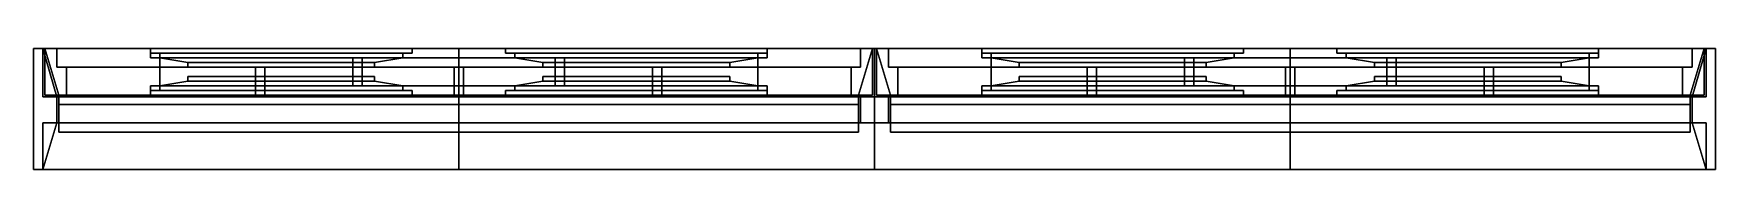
# Model space of a CAD drawing. Extents: x 0 to 1.8, y 0.1 to 0.23.
import ezdxf

# ---------------------------------------------------------------- set-up
doc = ezdxf.new("R2010")
doc.units = 0

msp = doc.modelspace()

# ---------------------------------------------------------------- meshes
mesh = msp.add_polyface()
corners = [(0.025, 0.23, 2.105), (0.025, 0.23, 2.52), (0, 0.23, 2.545), (0, 0.23, 2.08), (0.025, 0.21, 2.52), (0.025, 0.21, 2.105), (0, 0.1, 2.545), (0, 0.1, 2.08), (0.01, 0.1, 2.535), (0.01, 0.1, 2.08), (0.01, 0.15, 2.105), (0.01, 0.15, 2.055), (0.01, 0.15, 2.535), (0.025, 0.15, 2.105), (0.025, 0.15, 2.055), (0.025, 0.15, 2.52), (0.025, 0.18, 2.105), (0.025, 0.18, 2.52), (0.035, 0.18, 2.51), (0.035, 0.18, 2.115), (0.2375, 0.18, 2.51), (0.2375, 0.18, 2.115), (0.035, 0.21, 2.51), (0.035, 0.21, 2.115), (0.2375, 0.21, 2.51), (0.2375, 0.21, 2.115), (0.125, 0.18, 0.225), (0.012, 0.18, 0.075), (0.125, 0.18, 0.62), (0.125, 0.18, 1.895), (0.125, 0.19, 1.895), (0.125, 0.19, 0.82), (0.125, 0.18, 0.82), (0.012, 0.18, 2.068), (0.125, 0.185, 0.225), (0.125, 0.185, 0.62), (0.135, 0.19, 1.53), (0.135, 0.19, 1.185), (0.135, 0.185, 0.235), (0.135, 0.185, 0.61), (0.125, 0.22, 1.895), (0.125, 0.23, 1.895), (0.125, 0.23, 0.82), (0.125, 0.22, 0.82), (0.012, 0.23, 2.068), (0.012, 0.23, 0.027), (0.125, 0.23, 0.62), (0.125, 0.23, 0.225), (0.125, 0.225, 0.225), (0.125, 0.225, 0.62), (0.01, 0.178, 0.025), (0.01, 0.23, 0.025), (0.025, 0.178, 0.025), (0.01, 0.23, 2.07), (0, 0.23), (0.01, 0.178, 2.07), (0.025, 0.178, 2.055), (0, 0.1), (0.01, 0.15, 0.025), (0.01, 0.1, 0.025), (0.025, 0.15, 0.025), (0.012, 0.18, 0.027), (0.027, 0.18, 0.027), (0.027, 0.18, 0.075), (0.027, 0.17, 0.075), (0.027, 0.14, 0.045), (0.027, 0.14, 0.027)]
mesh.append_faces([[corners[k] for k in face] for face in [(0, 1, 2, 3), (4, 1, 0, 5), (3, 2, 6, 7), (6, 8, 9, 7), (10, 11, 9), (8, 12, 10, 9), (10, 13, 14, 11), (12, 15, 13, 10), (16, 13, 15, 17), (18, 19, 16, 17), (18, 17, 20), (19, 21, 16), (22, 23, 19, 18), (4, 5, 23, 22), (22, 24, 4), (23, 5, 25), (26, 27, 28), (29, 30, 31, 32), (33, 32, 28, 27), (34, 26, 28, 35), (29, 32, 33), (30, 36, 37, 31), (38, 34, 35, 39), (40, 41, 42, 43), (42, 41, 44), (45, 46, 42, 44), (47, 48, 49, 46), (47, 46, 45), (50, 51, 52), (53, 3, 54, 51), (55, 50, 52, 56), (51, 50, 55, 53), (3, 7, 57, 54), (58, 59, 9, 11), (60, 58, 11, 14), (58, 60, 59), (56, 52, 60, 14), (45, 44, 33, 27), (45, 27, 61), (61, 62, 45), (27, 63, 62, 61), (63, 64, 65, 62), (66, 62, 65), (7, 9, 59, 57)]])
mesh = msp.add_polyface()
corners = [(0, 0.23, 2.08), (0.01, 0.23, 2.07), (0.455, 0.23, 2.07), (0.455, 0.23, 2.08), (0.01, 0.178, 2.07), (0.025, 0.178, 2.055), (0.455, 0.178, 2.055), (0.455, 0.178, 2.07), (0.025, 0.23, 2.105), (0.455, 0.23, 2.105), (0, 0.23, 2.545), (0.025, 0.23, 2.52), (0.455, 0.23, 2.52), (0.455, 0.23, 2.545), (0, 0.1, 2.545), (0.455, 0.1, 2.545), (0.01, 0.1, 2.535), (0.455, 0.1, 2.535), (0.01, 0.15, 2.535), (0.455, 0.15, 2.535), (0.025, 0.15, 2.52), (0.455, 0.15, 2.52), (0.2375, 0.18, 2.51), (0.2375, 0.21, 2.51), (0.035, 0.21, 2.51), (0.035, 0.18, 2.51), (0.035, 0.18, 2.115), (0.035, 0.21, 2.115), (0.2375, 0.21, 2.115), (0.2375, 0.18, 2.115), (0.027, 0.18, 0.075), (0.012, 0.18, 0.075), (0.125, 0.18, 0.225), (0.405, 0.18, 0.225), (0.405, 0.18, 0.62), (0.125, 0.18, 0.62), (0.125, 0.18, 0.82), (0.3417, 0.19, 0.83), (0.125, 0.19, 0.82), (0.135, 0.19, 0.83), (0.135, 0.19, 1.175), (0.135, 0.19, 1.185), (0.135, 0.19, 1.53), (0.135, 0.22, 1.53), (0.135, 0.22, 1.185), (0.135, 0.19, 1.54), (0.125, 0.19, 1.895), (0.135, 0.19, 0.235), (0.135, 0.185, 0.235), (0.135, 0.185, 0.61), (0.135, 0.19, 0.61), (0.135, 0.22, 0.83), (0.3417, 0.22, 0.83), (0.3417, 0.19, 1.185), (0.3417, 0.22, 1.185), (0.125, 0.22, 1.895), (0.125, 0.22, 0.82), (0.3417, 0.22, 1.53), (0.3417, 0.19, 1.53), (0.135, 0.19, 1.885), (0.165, 0.195, 0.265), (0.165, 0.195, 0.58), (0.3417, 0.22, 1.175), (0.135, 0.22, 1.175), (0.3417, 0.19, 1.175), (0.135, 0.22, 1.54), (0.3417, 0.19, 1.885), (0.135, 0.22, 1.885), (0.3417, 0.19, 1.54), (0.3417, 0.22, 1.54), (0.165, 0.2, 0.58), (0.165, 0.2, 0.265), (0.405, 0.23, 0.62), (0.125, 0.23, 0.82), (0.125, 0.23, 0.62), (0.3417, 0.22, 1.885), (0.125, 0.23, 0.225), (0.012, 0.23, 0.027), (0.405, 0.23, 0.225), (0.125, 0.225, 0.225), (0.135, 0.225, 0.235), (0.135, 0.225, 0.61), (0.125, 0.225, 0.62), (0.135, 0.22, 0.235), (0.135, 0.22, 0.61), (0.165, 0.215, 0.265), (0.165, 0.215, 0.58), (0.165, 0.21, 0.265), (0.165, 0.21, 0.58)]
mesh.append_faces([[corners[k] for k in face] for face in [(0, 1, 2, 3), (4, 5, 6, 7), (1, 4, 7, 2), (8, 0, 3, 9), (10, 11, 12, 13), (14, 10, 13, 15), (16, 14, 15, 17), (18, 16, 17, 19), (20, 18, 19, 21), (22, 23, 24, 25), (26, 27, 28, 29), (23, 22, 29, 28), (30, 31, 32, 33), (34, 35, 36), (37, 38, 39), (40, 38, 41), (42, 43, 44, 41), (45, 42, 46), (47, 48, 49, 50), (39, 51, 52, 37), (39, 38, 40), (53, 41, 44, 54), (43, 55, 56, 44), (57, 43, 42, 58), (59, 45, 46), (60, 47, 50, 61), (56, 52, 51), (62, 63, 40, 64), (51, 39, 40, 63), (44, 56, 63), (65, 55, 43), (66, 59, 46), (45, 59, 67, 65), (68, 45, 65, 69), (70, 71, 60, 61), (72, 73, 74), (51, 63, 56), (55, 65, 67), (75, 67, 59, 66), (75, 55, 67), (76, 77, 78), (79, 80, 81, 82), (80, 83, 84, 81), (83, 85, 86, 84), (86, 85, 87, 88)]])
mesh = msp.add_polyface()
corners = [(0.9, 0.23, 2.08), (0.9, 0.23, 2.545), (0.885, 0.23, 2.52), (0.885, 0.23, 2.105), (0.885, 0.21, 2.105), (0.885, 0.21, 2.52), (0.885, 0.15, 2.105), (0.9, 0.15, 2.105), (0.9, 0.15, 2.055), (0.885, 0.15, 2.52), (0.9, 0.15, 2.535), (0.885, 0.18, 2.105), (0.885, 0.18, 2.52), (0.875, 0.18, 2.115), (0.875, 0.18, 2.51), (0.6725, 0.18, 2.51), (0.875, 0.21, 2.115), (0.875, 0.21, 2.51), (0.6725, 0.18, 2.115), (0.6725, 0.21, 2.51), (0.6725, 0.21, 2.115), (0.785, 0.185, 0.225), (0.775, 0.185, 0.235), (0.775, 0.185, 0.61), (0.785, 0.185, 0.62), (0.785, 0.18, 0.225), (0.785, 0.18, 0.62), (0.898, 0.18, 0.075), (0.785, 0.18, 0.82), (0.898, 0.18, 2.068), (0.785, 0.18, 1.895), (0.785, 0.19, 0.82), (0.785, 0.19, 1.895), (0.775, 0.19, 1.53), (0.775, 0.19, 1.185), (0.775, 0.19, 1.175), (0.775, 0.19, 1.54), (0.775, 0.19, 0.83), (0.785, 0.22, 1.895), (0.775, 0.22, 1.53), (0.775, 0.22, 1.185), (0.785, 0.22, 0.82), (0.775, 0.19, 1.885), (0.785, 0.23, 1.895), (0.785, 0.23, 0.82), (0.775, 0.22, 1.175), (0.775, 0.22, 1.54), (0.775, 0.22, 1.885), (0.775, 0.22, 0.83), (0.898, 0.23, 2.068), (0.785, 0.23, 0.62), (0.898, 0.23, 0.027), (0.785, 0.23, 0.225), (0.785, 0.225, 0.225), (0.785, 0.225, 0.62), (0.775, 0.225, 0.235), (0.775, 0.225, 0.61), (0.775, 0.22, 0.235), (0.775, 0.22, 0.61), (1.775, 0.178, 0.025), (1.775, 0.15, 0.025), (0.025, 0.15, 0.025), (0.025, 0.178, 0.025), (1.79, 0.23, 0.025), (0.01, 0.23, 0.025), (0, 0.23), (1.8, 0.23), (1.8, 0.1), (0, 0.1), (0.898, 0.18, 0.027), (0.883, 0.18, 0.027), (0.883, 0.18, 0.075), (0.883, 0.17, 0.075), (0.883, 0.14, 0.045), (0.883, 0.14, 0.027)]
mesh.append_faces([[corners[k] for k in face] for face in [(0, 1, 2, 3), (4, 3, 2, 5), (6, 7, 8), (9, 10, 7, 6), (6, 11, 12, 9), (11, 13, 14, 12), (14, 15, 12), (14, 13, 16, 17), (13, 11, 18), (5, 17, 16, 4), (17, 5, 19), (16, 20, 4), (21, 22, 23, 24), (25, 21, 24, 26), (26, 27, 25), (26, 28, 29, 27), (29, 28, 30), (28, 31, 32, 30), (33, 32, 31, 34), (35, 34, 31), (36, 32, 33), (37, 35, 31), (38, 39, 40, 41), (36, 42, 32), (43, 38, 41, 44), (45, 41, 40), (46, 39, 38), (46, 47, 42, 36), (48, 41, 45), (44, 49, 43), (46, 38, 47), (44, 50, 51, 49), (50, 52, 51), (53, 52, 50, 54), (55, 53, 54, 56), (57, 55, 56, 58), (59, 60, 61, 62), (63, 64, 65, 66), (67, 66, 65, 68), (27, 29, 49, 51), (69, 27, 51), (51, 70, 69), (71, 27, 69, 70), (72, 71, 70, 73), (74, 73, 70)]])
mesh = msp.add_polyface()
corners = [(0.9, 0.23, 2.08), (0.915, 0.23, 2.105), (0.915, 0.23, 2.52), (0.9, 0.23, 2.545), (0.915, 0.21, 2.105), (0.915, 0.21, 2.52), (0.915, 0.15, 2.105), (0.9, 0.15, 2.055), (0.9, 0.15, 2.105), (0.915, 0.15, 2.52), (0.9, 0.15, 2.535), (0.915, 0.18, 2.52), (0.915, 0.18, 2.105), (0.925, 0.18, 2.51), (0.925, 0.18, 2.115), (1.1275, 0.18, 2.51), (0.925, 0.21, 2.51), (0.925, 0.21, 2.115), (1.1275, 0.18, 2.115), (1.1275, 0.21, 2.51), (1.1275, 0.21, 2.115), (0.025, 0.178, 0.025), (0.01, 0.23, 0.025), (1.79, 0.23, 0.025), (1.775, 0.178, 0.025), (0, 0.1), (0.01, 0.1, 0.025), (1.79, 0.1, 0.025), (1.8, 0.1), (0.025, 0.15, 0.025), (1.775, 0.15, 0.025), (1.015, 0.18, 0.225), (0.902, 0.18, 0.075), (1.015, 0.18, 0.62), (1.015, 0.18, 1.895), (1.015, 0.19, 1.895), (1.015, 0.19, 0.82), (1.015, 0.18, 0.82), (0.902, 0.18, 2.068), (1.015, 0.185, 0.225), (1.015, 0.185, 0.62), (1.025, 0.19, 1.53), (1.025, 0.19, 1.185), (1.025, 0.185, 0.235), (1.025, 0.185, 0.61), (1.025, 0.19, 1.175), (1.025, 0.22, 1.53), (1.025, 0.22, 1.185), (1.025, 0.19, 1.54), (1.025, 0.19, 0.83), (1.015, 0.22, 1.895), (1.015, 0.22, 0.82), (1.025, 0.19, 1.885), (1.015, 0.23, 1.895), (1.015, 0.23, 0.82), (1.025, 0.22, 1.175), (1.025, 0.22, 1.54), (0.902, 0.23, 2.068), (1.025, 0.22, 0.83), (1.025, 0.22, 1.885), (0.902, 0.23, 0.027), (1.015, 0.23, 0.62), (1.015, 0.23, 0.225), (1.015, 0.225, 0.225), (1.015, 0.225, 0.62), (1.025, 0.225, 0.235), (1.025, 0.225, 0.61), (0.902, 0.18, 0.027), (0.917, 0.18, 0.027), (0.917, 0.18, 0.075), (0.917, 0.17, 0.075), (0.917, 0.14, 0.045), (0.917, 0.14, 0.027)]
mesh.append_faces([[corners[k] for k in face] for face in [(0, 1, 2, 3), (4, 5, 2, 1), (6, 7, 8), (9, 6, 8, 10), (6, 9, 11, 12), (12, 11, 13, 14), (13, 11, 15), (13, 16, 17, 14), (14, 18, 12), (5, 4, 17, 16), (16, 19, 5), (17, 4, 20), (21, 22, 23, 24), (25, 26, 27, 28), (26, 29, 30, 27), (31, 32, 33), (34, 35, 36, 37), (38, 37, 33, 32), (39, 31, 33, 40), (34, 37, 38), (35, 41, 42, 36), (43, 39, 40, 44), (45, 36, 42), (41, 46, 47, 42), (48, 41, 35), (49, 36, 45), (46, 50, 51, 47), (52, 48, 35), (50, 53, 54, 51), (47, 51, 55), (56, 50, 46), (54, 53, 57), (58, 55, 51), (50, 56, 59), (60, 61, 54, 57), (62, 63, 64, 61), (62, 61, 60), (63, 65, 66, 64), (60, 57, 38, 32), (60, 32, 67), (67, 68, 60), (32, 69, 68, 67), (69, 70, 71, 68), (72, 68, 71)]])
mesh = msp.add_polyface()
corners = [(0.46, 0.18, 2.115), (0.6625, 0.18, 2.115), (0.455, 0.18, 2.105), (0.45, 0.18, 2.115), (0.45, 0.18, 2.51), (0.455, 0.18, 2.52), (0.46, 0.18, 2.51), (0.6625, 0.18, 2.51), (0.46, 0.21, 2.115), (0.6625, 0.21, 2.115), (0.455, 0.21, 2.105), (0.46, 0.21, 2.51), (0.45, 0.21, 2.51), (0.45, 0.21, 2.115), (0.455, 0.21, 2.52), (0.6625, 0.21, 2.51), (0.545, 0.195, 0.265), (0.545, 0.195, 0.58), (0.545, 0.2, 0.58), (0.545, 0.2, 0.265), (0.515, 0.19, 0.235), (0.515, 0.19, 0.61), (0.515, 0.185, 0.235), (0.515, 0.185, 0.61), (0.505, 0.185, 0.62), (0.505, 0.185, 0.225), (0.505, 0.18, 0.225), (0.505, 0.18, 0.62), (0.405, 0.18, 0.225), (0.405, 0.18, 0.62), (0.027, 0.18, 0.075), (0.883, 0.18, 0.075), (0.785, 0.18, 0.82), (0.125, 0.18, 0.82), (0.785, 0.19, 0.82), (0.125, 0.19, 0.82), (0.125, 0.18, 1.895), (0.012, 0.18, 2.068), (0.898, 0.18, 2.068), (0.785, 0.18, 1.895), (0.883, 0.14, 0.045), (0.883, 0.14, 0.027), (0.027, 0.14, 0.027), (0.027, 0.14, 0.045), (0.785, 0.19, 1.895), (0.125, 0.19, 1.895), (0.5583, 0.19, 0.83), (0.5583, 0.22, 0.83), (0.5583, 0.22, 1.175), (0.5583, 0.19, 1.175), (0.785, 0.22, 0.82), (0.3517, 0.22, 0.83), (0.125, 0.22, 0.82), (0.5583, 0.19, 1.885), (0.3517, 0.19, 1.885), (0.785, 0.23, 0.82), (0.125, 0.23, 0.82), (0.505, 0.23, 0.62), (0.405, 0.23, 0.62), (0.5583, 0.22, 1.54), (0.5583, 0.22, 1.885), (0.5583, 0.19, 1.54), (0.125, 0.22, 1.895), (0.3517, 0.22, 1.885), (0.785, 0.22, 1.895), (0.5583, 0.22, 1.53), (0.5583, 0.19, 1.53), (0.5583, 0.19, 1.185), (0.5583, 0.22, 1.185), (0.405, 0.23, 0.225), (0.505, 0.23, 0.225), (0.785, 0.23, 1.895), (0.125, 0.23, 1.895), (0.505, 0.225, 0.225), (0.505, 0.225, 0.62), (0.012, 0.23, 0.027), (0.898, 0.23, 0.027), (0.012, 0.23, 2.068), (0.898, 0.23, 2.068), (0.515, 0.225, 0.61), (0.515, 0.225, 0.235), (0.515, 0.22, 0.235), (0.515, 0.22, 0.61), (0.545, 0.215, 0.265), (0.545, 0.215, 0.58), (0.545, 0.21, 0.265), (0.545, 0.21, 0.58), (0.027, 0.18, 0.027), (0.883, 0.18, 0.027)]
mesh.append_faces([[corners[k] for k in face] for face in [(0, 1, 2), (0, 2, 3), (4, 5, 6), (6, 5, 7), (0, 8, 9, 1), (6, 0, 3, 4), (9, 8, 10), (8, 0, 6, 11), (12, 13, 8, 11), (8, 13, 10), (12, 11, 14), (11, 15, 14), (16, 17, 18, 19), (16, 20, 21, 17), (20, 22, 23, 21), (24, 23, 22, 25), (25, 26, 27, 24), (26, 28, 29, 27), (30, 28, 26, 31), (32, 27, 29, 33), (34, 32, 33, 35), (36, 37, 38, 39), (40, 41, 42, 43), (39, 44, 45, 36), (46, 47, 48, 49), (50, 47, 51, 52), (44, 53, 54, 45), (55, 50, 52, 56), (57, 55, 56, 58), (59, 60, 53, 61), (62, 63, 60, 64), (65, 66, 67, 68), (69, 70, 57, 58), (64, 71, 72, 62), (70, 73, 74, 57), (70, 69, 75, 76), (77, 72, 71, 78), (79, 74, 73, 80), (80, 81, 82, 79), (81, 83, 84, 82), (84, 83, 85, 86), (38, 37, 77, 78), (75, 87, 88, 76), (42, 41, 88, 87)]])
mesh = msp.add_polyface()
corners = [(0.025, 0.21, 2.105), (0.025, 0.23, 2.105), (0.455, 0.23, 2.105), (0.455, 0.21, 2.105), (0.025, 0.23, 2.52), (0.025, 0.21, 2.52), (0.455, 0.21, 2.52), (0.455, 0.23, 2.52), (0.025, 0.178, 2.055), (0.025, 0.15, 2.055), (0.455, 0.15, 2.055), (0.455, 0.178, 2.055), (0.025, 0.15, 2.105), (0.455, 0.15, 2.105), (0.025, 0.18, 2.105), (0.455, 0.18, 2.105), (0.025, 0.18, 2.52), (0.025, 0.15, 2.52), (0.455, 0.15, 2.52), (0.455, 0.18, 2.52), (0.2375, 0.18, 2.115), (0.2475, 0.18, 2.115), (0.2375, 0.18, 2.51), (0.2475, 0.18, 2.51), (0.2475, 0.21, 2.115), (0.2475, 0.21, 2.51), (0.2375, 0.21, 2.51), (0.2375, 0.21, 2.115), (0.405, 0.18, 0.62), (0.405, 0.185, 0.62), (0.125, 0.185, 0.62), (0.125, 0.18, 0.62), (0.405, 0.185, 0.225), (0.405, 0.18, 0.225), (0.125, 0.18, 0.225), (0.125, 0.185, 0.225), (0.395, 0.185, 0.61), (0.135, 0.185, 0.61), (0.135, 0.185, 0.235), (0.395, 0.185, 0.235), (0.3517, 0.19, 0.83), (0.125, 0.19, 0.82), (0.3417, 0.19, 0.83), (0.395, 0.19, 0.61), (0.135, 0.19, 0.61), (0.395, 0.19, 0.235), (0.135, 0.19, 0.235), (0.365, 0.195, 0.58), (0.165, 0.195, 0.58), (0.365, 0.195, 0.265), (0.165, 0.195, 0.265), (0.125, 0.22, 0.82), (0.3517, 0.22, 0.83), (0.3417, 0.22, 0.83), (0.3417, 0.22, 1.175), (0.3417, 0.19, 1.175), (0.3417, 0.19, 1.185), (0.135, 0.19, 1.175), (0.135, 0.19, 1.185), (0.3417, 0.19, 1.54), (0.3417, 0.19, 1.53), (0.135, 0.19, 1.53), (0.135, 0.19, 1.54), (0.3417, 0.19, 1.885), (0.125, 0.19, 1.895), (0.3517, 0.19, 1.885), (0.365, 0.2, 0.58), (0.165, 0.2, 0.58), (0.365, 0.2, 0.265), (0.165, 0.2, 0.265), (0.3417, 0.22, 1.185), (0.135, 0.22, 1.185), (0.135, 0.22, 1.175), (0.3417, 0.22, 1.53), (0.3417, 0.22, 1.54), (0.135, 0.22, 1.54), (0.135, 0.22, 1.53), (0.3517, 0.22, 1.885), (0.125, 0.22, 1.895), (0.3417, 0.22, 1.885), (0.405, 0.225, 0.62), (0.405, 0.23, 0.62), (0.125, 0.23, 0.62), (0.125, 0.225, 0.62), (0.405, 0.23, 0.225), (0.405, 0.225, 0.225), (0.125, 0.225, 0.225), (0.125, 0.23, 0.225), (0.135, 0.225, 0.61), (0.395, 0.225, 0.61), (0.135, 0.225, 0.235), (0.395, 0.225, 0.235), (0.395, 0.22, 0.61), (0.135, 0.22, 0.61), (0.395, 0.22, 0.235), (0.135, 0.22, 0.235), (0.365, 0.215, 0.58), (0.165, 0.215, 0.58), (0.365, 0.215, 0.265), (0.165, 0.215, 0.265), (0.365, 0.21, 0.58), (0.165, 0.21, 0.58), (0.365, 0.21, 0.265), (0.165, 0.21, 0.265)]
mesh.append_faces([[corners[k] for k in face] for face in [(0, 1, 2, 3), (4, 5, 6, 7), (8, 9, 10, 11), (9, 12, 13, 10), (12, 14, 15, 13), (16, 17, 18, 19), (15, 14, 20, 21), (22, 16, 19, 23), (23, 21, 20, 22), (24, 21, 23, 25), (26, 27, 24, 25), (5, 26, 25, 6), (27, 0, 3, 24), (28, 29, 30, 31), (32, 33, 34, 35), (29, 36, 37, 30), (38, 39, 32, 35), (40, 41, 42), (36, 43, 44, 37), (45, 39, 38, 46), (43, 47, 48, 44), (49, 45, 46, 50), (51, 52, 53), (42, 53, 54, 55), (56, 55, 57, 58), (59, 60, 61, 62), (63, 64, 65), (47, 66, 67, 48), (68, 69, 67, 66), (68, 49, 50, 69), (54, 70, 71, 72), (73, 74, 75, 76), (77, 78, 79), (80, 81, 82, 83), (84, 85, 86, 87), (88, 89, 80, 83), (90, 86, 85, 91), (92, 89, 88, 93), (91, 94, 95, 90), (96, 92, 93, 97), (94, 98, 99, 95), (100, 96, 97, 101), (98, 102, 103, 99), (103, 102, 100, 101)]])
mesh = msp.add_polyface()
corners = [(0.45, 0.18, 2.115), (0.455, 0.18, 2.105), (0.2475, 0.18, 2.115), (0.45, 0.18, 2.51), (0.2475, 0.18, 2.51), (0.455, 0.18, 2.52), (0.2475, 0.21, 2.115), (0.45, 0.21, 2.115), (0.45, 0.21, 2.51), (0.2475, 0.21, 2.51), (0.455, 0.21, 2.105), (0.455, 0.21, 2.52), (0.405, 0.18, 0.225), (0.405, 0.185, 0.225), (0.405, 0.185, 0.62), (0.405, 0.18, 0.62), (0.027, 0.17, 0.075), (0.027, 0.18, 0.075), (0.883, 0.18, 0.075), (0.883, 0.17, 0.075), (0.395, 0.185, 0.61), (0.395, 0.185, 0.235), (0.027, 0.14, 0.045), (0.883, 0.14, 0.045), (0.125, 0.19, 0.82), (0.3517, 0.19, 0.83), (0.5583, 0.19, 0.83), (0.785, 0.19, 0.82), (0.395, 0.19, 0.235), (0.395, 0.19, 0.61), (0.3517, 0.22, 0.83), (0.5583, 0.22, 0.83), (0.365, 0.195, 0.265), (0.365, 0.195, 0.58), (0.3517, 0.19, 1.175), (0.3517, 0.22, 1.175), (0.3417, 0.19, 0.83), (0.3417, 0.19, 1.175), (0.365, 0.2, 0.265), (0.365, 0.2, 0.58), (0.5583, 0.22, 1.175), (0.5583, 0.19, 1.175), (0.3417, 0.22, 0.83), (0.3417, 0.22, 1.175), (0.3417, 0.19, 1.185), (0.3517, 0.19, 1.185), (0.5583, 0.22, 1.885), (0.3517, 0.22, 1.885), (0.3517, 0.19, 1.885), (0.5583, 0.19, 1.885), (0.5583, 0.19, 1.185), (0.3517, 0.22, 1.185), (0.5583, 0.22, 1.185), (0.3417, 0.22, 1.185), (0.3417, 0.19, 1.53), (0.3517, 0.19, 1.53), (0.3417, 0.22, 1.53), (0.3417, 0.19, 1.54), (0.3517, 0.19, 1.54), (0.3417, 0.19, 1.885), (0.3517, 0.22, 1.54), (0.3517, 0.22, 1.53), (0.3417, 0.22, 1.54), (0.3417, 0.22, 1.885), (0.5583, 0.19, 1.54), (0.5583, 0.19, 1.53), (0.5583, 0.22, 1.54), (0.5583, 0.22, 1.53), (0.405, 0.225, 0.225), (0.405, 0.23, 0.225), (0.405, 0.23, 0.62), (0.405, 0.225, 0.62), (0.395, 0.225, 0.61), (0.395, 0.225, 0.235), (0.395, 0.22, 0.235), (0.395, 0.22, 0.61), (0.365, 0.215, 0.265), (0.365, 0.215, 0.58), (0.365, 0.21, 0.58), (0.365, 0.21, 0.265)]
mesh.append_faces([[corners[k] for k in face] for face in [(0, 1, 2), (3, 4, 5), (2, 6, 7, 0), (3, 8, 9, 4), (8, 3, 0, 7), (7, 6, 10), (9, 8, 11), (12, 13, 14, 15), (16, 17, 18, 19), (20, 14, 13, 21), (22, 16, 19, 23), (24, 25, 26, 27), (21, 28, 29, 20), (25, 30, 31, 26), (28, 32, 33, 29), (30, 25, 34, 35), (25, 36, 37, 34), (33, 32, 38, 39), (40, 35, 34, 41), (42, 30, 35, 43), (37, 44, 45, 34), (46, 47, 48, 49), (50, 41, 34, 45), (51, 35, 40, 52), (35, 51, 53, 43), (54, 55, 45, 44), (56, 54, 44, 53), (54, 57, 58, 55), (48, 58, 57, 59), (58, 48, 47, 60), (50, 45, 51, 52), (61, 56, 53, 51), (55, 61, 51, 45), (61, 60, 62, 56), (62, 63, 59, 57), (64, 65, 55, 58), (64, 58, 60, 66), (60, 47, 63, 62), (67, 61, 55, 65), (68, 69, 70, 71), (60, 61, 67, 66), (71, 72, 73, 68), (74, 73, 72, 75), (76, 74, 75, 77), (78, 79, 76, 77)]])
mesh = msp.add_polyface()
corners = [(0.6725, 0.18, 2.115), (0.885, 0.18, 2.105), (0.455, 0.18, 2.105), (0.6625, 0.18, 2.115), (0.885, 0.18, 2.52), (0.6725, 0.18, 2.51), (0.6625, 0.18, 2.51), (0.455, 0.18, 2.52), (0.6625, 0.21, 2.51), (0.6625, 0.21, 2.115), (0.46, 0.21, 2.51), (0.46, 0.18, 2.51), (0.6725, 0.21, 2.115), (0.6725, 0.21, 2.51), (0.545, 0.195, 0.265), (0.545, 0.2, 0.265), (0.745, 0.2, 0.265), (0.745, 0.195, 0.265), (0.545, 0.2, 0.58), (0.745, 0.2, 0.58), (0.775, 0.19, 0.235), (0.515, 0.19, 0.235), (0.745, 0.195, 0.58), (0.545, 0.195, 0.58), (0.775, 0.185, 0.235), (0.515, 0.185, 0.235), (0.775, 0.19, 0.61), (0.515, 0.19, 0.61), (0.785, 0.185, 0.225), (0.505, 0.185, 0.225), (0.775, 0.185, 0.61), (0.515, 0.185, 0.61), (0.785, 0.18, 0.225), (0.505, 0.18, 0.225), (0.505, 0.185, 0.62), (0.785, 0.185, 0.62), (0.785, 0.18, 0.62), (0.505, 0.18, 0.62), (0.5683, 0.19, 0.83), (0.785, 0.19, 0.82), (0.5583, 0.19, 0.83), (0.5583, 0.19, 1.175), (0.5683, 0.19, 1.175), (0.5683, 0.22, 0.83), (0.5683, 0.22, 1.175), (0.5583, 0.19, 1.185), (0.5683, 0.19, 1.185), (0.5583, 0.22, 0.83), (0.5583, 0.22, 1.175), (0.785, 0.22, 0.82), (0.5683, 0.19, 1.885), (0.5583, 0.19, 1.885), (0.785, 0.19, 1.895), (0.5583, 0.19, 1.53), (0.5683, 0.19, 1.53), (0.5683, 0.22, 1.185), (0.5583, 0.22, 1.185), (0.5683, 0.19, 1.54), (0.5583, 0.19, 1.54), (0.5683, 0.22, 1.53), (0.5583, 0.22, 1.53), (0.5683, 0.22, 1.54), (0.5683, 0.22, 1.885), (0.5583, 0.22, 1.885), (0.5583, 0.22, 1.54), (0.785, 0.22, 1.895), (0.785, 0.225, 0.62), (0.785, 0.23, 0.62), (0.505, 0.23, 0.62), (0.505, 0.225, 0.62), (0.785, 0.23, 0.225), (0.785, 0.225, 0.225), (0.505, 0.225, 0.225), (0.505, 0.23, 0.225), (0.515, 0.225, 0.61), (0.775, 0.225, 0.61), (0.775, 0.225, 0.235), (0.515, 0.225, 0.235), (0.775, 0.22, 0.61), (0.515, 0.22, 0.61), (0.775, 0.22, 0.235), (0.515, 0.22, 0.235), (0.745, 0.215, 0.58), (0.545, 0.215, 0.58), (0.745, 0.215, 0.265), (0.545, 0.215, 0.265), (0.745, 0.21, 0.58), (0.545, 0.21, 0.58), (0.545, 0.21, 0.265), (0.745, 0.21, 0.265)]
mesh.append_faces([[corners[k] for k in face] for face in [(0, 1, 2, 3), (4, 5, 6, 7), (5, 0, 3, 6), (8, 6, 3, 9), (6, 8, 10, 11), (8, 9, 12, 13), (14, 15, 16, 17), (16, 15, 18, 19), (17, 20, 21, 14), (22, 19, 18, 23), (20, 24, 25, 21), (26, 22, 23, 27), (28, 29, 25, 24), (30, 26, 27, 31), (28, 32, 33, 29), (31, 34, 35, 30), (36, 35, 34, 37), (38, 39, 40), (38, 40, 41, 42), (43, 38, 42, 44), (41, 45, 46, 42), (47, 43, 44, 48), (43, 47, 49), (50, 51, 52), (53, 54, 46, 45), (44, 55, 56, 48), (50, 57, 58, 51), (54, 59, 55, 46), (53, 58, 57, 54), (59, 60, 56, 55), (61, 62, 63, 64), (62, 65, 63), (57, 50, 62, 61), (59, 61, 64, 60), (66, 67, 68, 69), (70, 71, 72, 73), (66, 69, 74, 75), (71, 76, 77, 72), (78, 75, 74, 79), (76, 80, 81, 77), (82, 78, 79, 83), (80, 84, 85, 81), (86, 82, 83, 87), (88, 89, 86, 87), (84, 89, 88, 85)]])
mesh = msp.add_polyface()
corners = [(0.9, 0.178, 2.07), (0.9, 0.23, 2.07), (0.455, 0.23, 2.07), (0.455, 0.178, 2.07), (0.9, 0.178, 2.055), (0.455, 0.178, 2.055), (0.9, 0.23, 2.08), (0.455, 0.23, 2.08), (0.885, 0.23, 2.105), (0.455, 0.23, 2.105), (0.885, 0.21, 2.105), (0.455, 0.21, 2.105), (0.885, 0.23, 2.52), (0.9, 0.23, 2.545), (0.455, 0.23, 2.545), (0.455, 0.23, 2.52), (0.885, 0.21, 2.52), (0.455, 0.21, 2.52), (0.9, 0.1, 2.545), (0.455, 0.1, 2.545), (0.9, 0.1, 2.535), (0.455, 0.1, 2.535), (0.9, 0.15, 2.535), (0.455, 0.15, 2.535), (0.9, 0.15, 2.055), (0.455, 0.15, 2.055), (0.885, 0.15, 2.105), (0.455, 0.15, 2.105), (0.885, 0.15, 2.52), (0.455, 0.15, 2.52), (0.885, 0.18, 2.105), (0.455, 0.18, 2.105), (0.885, 0.18, 2.52), (0.455, 0.18, 2.52), (0.6725, 0.18, 2.51), (0.875, 0.18, 2.51), (0.875, 0.21, 2.51), (0.6725, 0.21, 2.51), (0.6725, 0.21, 2.115), (0.875, 0.21, 2.115), (0.875, 0.18, 2.115), (0.6725, 0.18, 2.115), (0.6625, 0.21, 2.51), (0.6625, 0.21, 2.115), (0.745, 0.195, 0.58), (0.745, 0.195, 0.265), (0.745, 0.2, 0.265), (0.745, 0.2, 0.58), (0.775, 0.19, 0.235), (0.775, 0.19, 0.61), (0.775, 0.185, 0.235), (0.775, 0.185, 0.61), (0.883, 0.18, 0.075), (0.505, 0.18, 0.225), (0.785, 0.18, 0.225), (0.898, 0.18, 0.075), (0.505, 0.18, 0.62), (0.785, 0.18, 0.82), (0.785, 0.18, 0.62), (0.5683, 0.19, 0.83), (0.775, 0.19, 0.83), (0.785, 0.19, 0.82), (0.775, 0.22, 1.53), (0.775, 0.19, 1.53), (0.775, 0.19, 1.185), (0.775, 0.22, 1.185), (0.775, 0.22, 0.83), (0.5683, 0.22, 0.83), (0.5683, 0.22, 1.185), (0.5683, 0.19, 1.185), (0.5683, 0.19, 1.53), (0.5683, 0.22, 1.53), (0.775, 0.19, 1.175), (0.5683, 0.19, 1.175), (0.775, 0.19, 1.54), (0.5683, 0.19, 1.54), (0.775, 0.22, 1.175), (0.5683, 0.22, 1.175), (0.785, 0.22, 0.82), (0.5683, 0.19, 1.885), (0.785, 0.19, 1.895), (0.775, 0.19, 1.885), (0.5683, 0.22, 1.54), (0.775, 0.22, 1.54), (0.505, 0.23, 0.62), (0.785, 0.23, 0.62), (0.785, 0.23, 0.82), (0.775, 0.22, 1.885), (0.5683, 0.22, 1.885), (0.785, 0.22, 1.895), (0.505, 0.23, 0.225), (0.898, 0.23, 0.027), (0.785, 0.23, 0.225), (0.745, 0.215, 0.265), (0.775, 0.22, 0.235), (0.775, 0.22, 0.61), (0.745, 0.215, 0.58), (0.745, 0.21, 0.58), (0.745, 0.21, 0.265)]
mesh.append_faces([[corners[k] for k in face] for face in [(0, 1, 2, 3), (4, 0, 3, 5), (1, 6, 7, 2), (6, 8, 9, 7), (8, 10, 11, 9), (12, 13, 14, 15), (16, 12, 15, 17), (13, 18, 19, 14), (18, 20, 21, 19), (20, 22, 23, 21), (24, 4, 5, 25), (26, 24, 25, 27), (22, 28, 29, 23), (30, 26, 27, 31), (28, 32, 33, 29), (34, 35, 36, 37), (38, 39, 40, 41), (38, 41, 34, 37), (37, 16, 17, 42), (10, 38, 43, 11), (44, 45, 46, 47), (48, 45, 44, 49), (50, 48, 49, 51), (52, 53, 54, 55), (56, 57, 58), (59, 60, 61), (62, 63, 64, 65), (66, 60, 59, 67), (68, 65, 64, 69), (70, 63, 62, 71), (64, 72, 73, 69), (74, 63, 70, 75), (73, 72, 76, 77), (60, 66, 76, 72), (67, 78, 66), (79, 80, 81), (68, 77, 76, 65), (82, 71, 62, 83), (82, 83, 74, 75), (84, 85, 86), (79, 81, 87, 88), (87, 89, 88), (90, 91, 92), (93, 94, 95, 96), (97, 98, 93, 96)]])
mesh = msp.add_polyface()
corners = [(0.9, 0.178, 2.07), (1.345, 0.178, 2.07), (1.345, 0.23, 2.07), (0.9, 0.23, 2.07), (0.9, 0.178, 2.055), (1.345, 0.178, 2.055), (1.345, 0.23, 2.08), (0.9, 0.23, 2.08), (1.345, 0.23, 2.105), (0.915, 0.23, 2.105), (1.345, 0.21, 2.105), (0.915, 0.21, 2.105), (0.915, 0.23, 2.52), (1.345, 0.23, 2.52), (1.345, 0.23, 2.545), (0.9, 0.23, 2.545), (0.915, 0.21, 2.52), (1.345, 0.21, 2.52), (1.345, 0.1, 2.545), (0.9, 0.1, 2.545), (1.345, 0.1, 2.535), (0.9, 0.1, 2.535), (1.345, 0.15, 2.535), (0.9, 0.15, 2.535), (0.9, 0.15, 2.055), (1.345, 0.15, 2.055), (0.915, 0.15, 2.105), (1.345, 0.15, 2.105), (1.345, 0.15, 2.52), (0.915, 0.15, 2.52), (0.915, 0.18, 2.105), (1.345, 0.18, 2.105), (1.345, 0.18, 2.52), (0.915, 0.18, 2.52), (1.1275, 0.18, 2.115), (1.1375, 0.18, 2.115), (1.1275, 0.18, 2.51), (1.1275, 0.21, 2.51), (0.925, 0.21, 2.51), (0.925, 0.18, 2.51), (1.1275, 0.21, 2.115), (0.925, 0.18, 2.115), (0.925, 0.21, 2.115), (0.917, 0.18, 0.075), (0.902, 0.18, 0.075), (1.015, 0.18, 0.225), (1.295, 0.18, 0.225), (1.295, 0.18, 0.62), (1.015, 0.18, 0.62), (1.015, 0.18, 0.82), (1.2317, 0.19, 0.83), (1.015, 0.19, 0.82), (1.025, 0.19, 0.83), (1.025, 0.19, 0.235), (1.025, 0.185, 0.235), (1.025, 0.185, 0.61), (1.025, 0.19, 0.61), (1.025, 0.22, 0.83), (1.2317, 0.22, 0.83), (1.2317, 0.19, 1.185), (1.2317, 0.19, 1.175), (1.025, 0.19, 1.175), (1.025, 0.19, 1.185), (1.025, 0.22, 1.185), (1.2317, 0.22, 1.185), (1.2317, 0.22, 1.53), (1.025, 0.22, 1.53), (1.025, 0.19, 1.53), (1.2317, 0.19, 1.53), (1.2317, 0.19, 1.54), (1.025, 0.19, 1.54), (1.055, 0.195, 0.265), (1.055, 0.195, 0.58), (1.015, 0.22, 0.82), (1.2317, 0.22, 1.175), (1.025, 0.22, 1.175), (1.2317, 0.22, 1.54), (1.025, 0.22, 1.54), (1.2317, 0.19, 1.885), (1.025, 0.19, 1.885), (1.015, 0.19, 1.895), (1.025, 0.22, 1.885), (1.055, 0.2, 0.58), (1.055, 0.2, 0.265), (1.295, 0.23, 0.62), (1.015, 0.23, 0.82), (1.015, 0.23, 0.62), (1.2317, 0.22, 1.885), (1.015, 0.22, 1.895), (1.015, 0.23, 0.225), (0.902, 0.23, 0.027), (1.295, 0.23, 0.225), (1.025, 0.225, 0.235), (1.025, 0.22, 0.235), (1.025, 0.22, 0.61), (1.025, 0.225, 0.61), (1.055, 0.215, 0.265), (1.055, 0.215, 0.58), (1.055, 0.21, 0.265), (1.055, 0.21, 0.58)]
mesh.append_faces([[corners[k] for k in face] for face in [(0, 1, 2, 3), (4, 5, 1, 0), (3, 2, 6, 7), (7, 6, 8, 9), (9, 8, 10, 11), (12, 13, 14, 15), (16, 17, 13, 12), (15, 14, 18, 19), (19, 18, 20, 21), (21, 20, 22, 23), (24, 25, 5, 4), (26, 27, 25, 24), (23, 22, 28, 29), (30, 31, 27, 26), (29, 28, 32, 33), (34, 35, 31, 30), (36, 37, 38, 39), (40, 34, 41, 42), (40, 37, 36, 34), (43, 44, 45, 46), (47, 48, 49), (50, 51, 52), (53, 54, 55, 56), (52, 57, 58, 50), (59, 60, 61, 62), (59, 62, 63, 64), (65, 66, 67, 68), (69, 68, 67, 70), (71, 53, 56, 72), (73, 58, 57), (74, 75, 61, 60), (57, 52, 61, 75), (74, 64, 63, 75), (65, 76, 77, 66), (78, 79, 80), (70, 79, 81, 77), (69, 70, 77, 76), (82, 83, 71, 72), (84, 85, 86), (87, 81, 79, 78), (87, 88, 81), (89, 90, 91), (92, 93, 94, 95), (93, 96, 97, 94), (97, 96, 98, 99)]])
mesh = msp.add_polyface()
corners = [(1.34, 0.18, 2.115), (1.345, 0.18, 2.105), (1.1375, 0.18, 2.115), (1.35, 0.18, 2.115), (1.35, 0.18, 2.51), (1.34, 0.18, 2.51), (1.345, 0.18, 2.52), (1.1375, 0.18, 2.51), (1.1375, 0.21, 2.115), (1.34, 0.21, 2.115), (1.34, 0.21, 2.51), (1.1375, 0.21, 2.51), (1.345, 0.21, 2.105), (1.35, 0.21, 2.51), (1.35, 0.21, 2.115), (1.345, 0.21, 2.52), (1.395, 0.18, 0.225), (1.295, 0.18, 0.225), (1.295, 0.18, 0.62), (1.395, 0.18, 0.62), (0.917, 0.18, 0.075), (1.773, 0.18, 0.075), (1.675, 0.18, 0.82), (1.015, 0.18, 0.82), (1.295, 0.185, 0.225), (1.295, 0.185, 0.62), (1.675, 0.19, 0.82), (1.015, 0.19, 0.82), (1.285, 0.185, 0.61), (1.285, 0.185, 0.235), (1.2417, 0.19, 0.83), (1.4483, 0.19, 0.83), (1.285, 0.19, 0.235), (1.285, 0.19, 0.61), (1.015, 0.18, 1.895), (0.902, 0.18, 2.068), (1.788, 0.18, 2.068), (1.675, 0.18, 1.895), (1.675, 0.19, 1.895), (1.015, 0.19, 1.895), (1.255, 0.195, 0.265), (1.255, 0.195, 0.58), (1.675, 0.22, 0.82), (1.4483, 0.22, 0.83), (1.2417, 0.22, 0.83), (1.015, 0.22, 0.82), (1.2417, 0.19, 1.175), (1.2417, 0.22, 1.175), (1.4483, 0.19, 1.885), (1.2417, 0.19, 1.885), (1.255, 0.2, 0.265), (1.255, 0.2, 0.58), (1.675, 0.23, 0.82), (1.015, 0.23, 0.82), (1.395, 0.23, 0.62), (1.295, 0.23, 0.62), (1.2417, 0.19, 1.54), (1.2417, 0.22, 1.885), (1.2417, 0.22, 1.54), (1.015, 0.22, 1.895), (1.4483, 0.22, 1.885), (1.675, 0.22, 1.895), (1.295, 0.23, 0.225), (1.395, 0.23, 0.225), (1.675, 0.23, 1.895), (1.015, 0.23, 1.895), (1.2417, 0.19, 1.53), (1.2417, 0.22, 1.53), (1.2417, 0.22, 1.185), (1.2417, 0.19, 1.185), (1.2317, 0.22, 1.885), (1.2317, 0.22, 1.54), (1.295, 0.225, 0.225), (1.295, 0.225, 0.62), (0.902, 0.23, 0.027), (1.788, 0.23, 0.027), (0.902, 0.23, 2.068), (1.788, 0.23, 2.068), (1.285, 0.225, 0.61), (1.285, 0.225, 0.235), (1.285, 0.22, 0.235), (1.285, 0.22, 0.61), (1.255, 0.215, 0.265), (1.255, 0.215, 0.58), (1.255, 0.21, 0.58), (1.255, 0.21, 0.265), (0.917, 0.18, 0.027), (1.773, 0.18, 0.027)]
mesh.append_faces([[corners[k] for k in face] for face in [(0, 1, 2), (0, 3, 1), (4, 5, 6), (5, 7, 6), (0, 2, 8, 9), (5, 4, 3, 0), (7, 5, 10, 11), (8, 12, 9), (9, 10, 5, 0), (13, 10, 9, 14), (9, 12, 14), (13, 15, 10), (10, 15, 11), (16, 17, 18, 19), (20, 17, 16, 21), (22, 19, 18, 23), (17, 24, 25, 18), (26, 22, 23, 27), (28, 25, 24, 29), (27, 30, 31, 26), (29, 32, 33, 28), (34, 35, 36, 37), (37, 38, 39, 34), (32, 40, 41, 33), (42, 43, 44, 45), (44, 30, 46, 47), (38, 48, 49, 39), (41, 40, 50, 51), (52, 42, 45, 53), (54, 52, 53, 55), (56, 49, 57, 58), (59, 57, 60, 61), (62, 63, 54, 55), (61, 64, 65, 59), (66, 67, 68, 69), (58, 57, 70, 71), (72, 62, 55, 73), (63, 62, 74, 75), (76, 65, 64, 77), (73, 78, 79, 72), (80, 79, 78, 81), (82, 80, 81, 83), (84, 85, 82, 83), (36, 35, 76, 77), (74, 86, 87, 75)]])
mesh = msp.add_polyface()
corners = [(0.915, 0.18, 2.52), (1.345, 0.18, 2.52), (1.1375, 0.18, 2.51), (1.1275, 0.18, 2.51), (1.1375, 0.18, 2.115), (1.1275, 0.18, 2.115), (1.1375, 0.21, 2.51), (1.1375, 0.21, 2.115), (1.1275, 0.21, 2.51), (1.1275, 0.21, 2.115), (1.345, 0.21, 2.52), (0.915, 0.21, 2.52), (0.915, 0.21, 2.105), (1.345, 0.21, 2.105), (1.295, 0.18, 0.62), (1.295, 0.185, 0.62), (1.015, 0.185, 0.62), (1.015, 0.18, 0.62), (1.295, 0.185, 0.225), (1.295, 0.18, 0.225), (1.015, 0.18, 0.225), (1.015, 0.185, 0.225), (1.285, 0.185, 0.61), (1.025, 0.185, 0.61), (1.025, 0.185, 0.235), (1.285, 0.185, 0.235), (1.2417, 0.19, 0.83), (1.015, 0.19, 0.82), (1.2317, 0.19, 0.83), (1.285, 0.19, 0.61), (1.025, 0.19, 0.61), (1.285, 0.19, 0.235), (1.025, 0.19, 0.235), (1.2317, 0.19, 1.175), (1.2417, 0.19, 1.175), (1.255, 0.195, 0.58), (1.055, 0.195, 0.58), (1.255, 0.195, 0.265), (1.055, 0.195, 0.265), (1.015, 0.22, 0.82), (1.2417, 0.22, 0.83), (1.2317, 0.22, 0.83), (1.2417, 0.22, 1.175), (1.2317, 0.22, 1.175), (1.2317, 0.19, 1.185), (1.2417, 0.19, 1.185), (1.2317, 0.19, 1.885), (1.015, 0.19, 1.895), (1.2417, 0.19, 1.885), (1.255, 0.2, 0.58), (1.055, 0.2, 0.58), (1.255, 0.2, 0.265), (1.055, 0.2, 0.265), (1.2417, 0.22, 1.185), (1.2317, 0.22, 1.185), (1.2317, 0.19, 1.53), (1.2417, 0.19, 1.53), (1.2317, 0.22, 1.53), (1.2317, 0.19, 1.54), (1.2417, 0.19, 1.54), (1.2417, 0.22, 1.53), (1.2417, 0.22, 1.54), (1.2317, 0.22, 1.54), (1.2317, 0.22, 1.885), (1.2417, 0.22, 1.885), (1.015, 0.22, 1.895), (1.295, 0.225, 0.62), (1.295, 0.23, 0.62), (1.015, 0.23, 0.62), (1.015, 0.225, 0.62), (1.295, 0.23, 0.225), (1.295, 0.225, 0.225), (1.015, 0.225, 0.225), (1.015, 0.23, 0.225), (1.025, 0.225, 0.61), (1.285, 0.225, 0.61), (1.025, 0.225, 0.235), (1.285, 0.225, 0.235), (1.285, 0.22, 0.61), (1.025, 0.22, 0.61), (1.285, 0.22, 0.235), (1.025, 0.22, 0.235), (1.255, 0.215, 0.58), (1.055, 0.215, 0.58), (1.255, 0.215, 0.265), (1.055, 0.215, 0.265), (1.255, 0.21, 0.58), (1.055, 0.21, 0.58), (1.255, 0.21, 0.265), (1.055, 0.21, 0.265)]
mesh.append_faces([[corners[k] for k in face] for face in [(0, 1, 2, 3), (3, 2, 4, 5), (6, 7, 4, 2), (6, 8, 9, 7), (8, 6, 10, 11), (12, 13, 7, 9), (14, 15, 16, 17), (18, 19, 20, 21), (15, 22, 23, 16), (24, 25, 18, 21), (26, 27, 28), (22, 29, 30, 23), (31, 25, 24, 32), (26, 28, 33, 34), (29, 35, 36, 30), (37, 31, 32, 38), (39, 40, 41), (41, 40, 42, 43), (33, 44, 45, 34), (28, 41, 43, 33), (46, 47, 48), (35, 49, 50, 36), (51, 52, 50, 49), (51, 37, 38, 52), (42, 53, 54, 43), (55, 56, 45, 44), (57, 55, 44, 54), (55, 58, 59, 56), (48, 59, 58, 46), (60, 57, 54, 53), (60, 61, 62, 57), (62, 63, 46, 58), (64, 65, 63), (66, 67, 68, 69), (70, 71, 72, 73), (74, 75, 66, 69), (76, 72, 71, 77), (78, 75, 74, 79), (77, 80, 81, 76), (82, 78, 79, 83), (80, 84, 85, 81), (86, 82, 83, 87), (84, 88, 89, 85), (89, 88, 86, 87)]])
mesh = msp.add_polyface()
corners = [(1.35, 0.18, 2.115), (1.5525, 0.18, 2.115), (1.345, 0.18, 2.105), (1.35, 0.18, 2.51), (1.345, 0.18, 2.52), (1.5525, 0.18, 2.51), (1.35, 0.21, 2.115), (1.5525, 0.21, 2.115), (1.5525, 0.21, 2.51), (1.35, 0.21, 2.51), (1.345, 0.21, 2.105), (1.345, 0.21, 2.52), (1.435, 0.195, 0.265), (1.435, 0.195, 0.58), (1.435, 0.2, 0.58), (1.435, 0.2, 0.265), (1.405, 0.19, 0.235), (1.405, 0.19, 0.61), (1.405, 0.185, 0.235), (1.405, 0.185, 0.61), (1.395, 0.185, 0.62), (1.395, 0.185, 0.225), (1.395, 0.18, 0.225), (1.395, 0.18, 0.62), (0.917, 0.17, 0.075), (0.917, 0.18, 0.075), (1.773, 0.18, 0.075), (1.773, 0.17, 0.075), (0.917, 0.14, 0.045), (1.773, 0.14, 0.045), (1.773, 0.14, 0.027), (0.917, 0.14, 0.027), (1.2417, 0.19, 0.83), (1.2417, 0.22, 0.83), (1.4483, 0.22, 0.83), (1.4483, 0.19, 0.83), (1.4583, 0.19, 0.83), (1.4483, 0.19, 1.175), (1.4583, 0.19, 1.175), (1.4483, 0.22, 1.175), (1.4483, 0.19, 1.185), (1.4583, 0.19, 1.185), (1.2417, 0.22, 1.175), (1.2417, 0.19, 1.175), (1.4583, 0.22, 0.83), (1.4583, 0.22, 1.175), (1.4483, 0.22, 1.885), (1.2417, 0.22, 1.885), (1.2417, 0.19, 1.885), (1.4483, 0.19, 1.885), (1.4483, 0.19, 1.53), (1.4583, 0.19, 1.53), (1.2417, 0.19, 1.185), (1.2417, 0.22, 1.185), (1.4483, 0.22, 1.185), (1.4583, 0.22, 1.185), (1.4483, 0.22, 1.54), (1.4483, 0.19, 1.54), (1.4583, 0.19, 1.885), (1.4583, 0.19, 1.54), (1.4483, 0.22, 1.53), (1.4583, 0.22, 1.53), (1.2417, 0.19, 1.53), (1.2417, 0.19, 1.54), (1.2417, 0.22, 1.54), (1.4583, 0.22, 1.54), (1.4583, 0.22, 1.885), (1.2417, 0.22, 1.53), (1.395, 0.23, 0.225), (1.395, 0.225, 0.225), (1.395, 0.225, 0.62), (1.395, 0.23, 0.62), (1.405, 0.225, 0.61), (1.405, 0.225, 0.235), (1.405, 0.22, 0.235), (1.405, 0.22, 0.61), (1.435, 0.215, 0.265), (1.435, 0.215, 0.58), (1.435, 0.21, 0.265), (1.435, 0.21, 0.58), (1.773, 0.18, 0.027), (0.917, 0.18, 0.027)]
mesh.append_faces([[corners[k] for k in face] for face in [(0, 1, 2), (3, 4, 5), (1, 0, 6, 7), (3, 5, 8, 9), (9, 6, 0, 3), (6, 10, 7), (8, 11, 9), (12, 13, 14, 15), (12, 16, 17, 13), (16, 18, 19, 17), (20, 19, 18, 21), (21, 22, 23, 20), (24, 25, 26, 27), (28, 24, 27, 29), (29, 30, 31, 28), (32, 33, 34, 35), (36, 35, 37, 38), (35, 34, 39, 37), (37, 40, 41, 38), (39, 42, 43, 37), (34, 44, 45, 39), (46, 47, 48, 49), (50, 51, 41, 40), (40, 37, 43, 52), (53, 42, 39, 54), (45, 55, 54, 39), (56, 46, 49, 57), (58, 59, 57, 49), (50, 57, 59, 51), (60, 50, 40, 54), (40, 52, 53, 54), (61, 60, 54, 55), (57, 50, 62, 63), (57, 63, 64, 56), (65, 66, 46, 56), (61, 65, 56, 60), (60, 67, 62, 50), (68, 69, 70, 71), (64, 67, 60, 56), (72, 70, 69, 73), (73, 74, 75, 72), (74, 76, 77, 75), (77, 76, 78, 79), (31, 30, 80, 81)]])
mesh = msp.add_polyface()
corners = [(1.775, 0.21, 2.105), (1.345, 0.21, 2.105), (1.345, 0.23, 2.105), (1.775, 0.23, 2.105), (1.775, 0.23, 2.52), (1.345, 0.23, 2.52), (1.345, 0.21, 2.52), (1.775, 0.21, 2.52), (1.775, 0.178, 2.055), (1.345, 0.178, 2.055), (1.345, 0.15, 2.055), (1.775, 0.15, 2.055), (1.345, 0.15, 2.105), (1.775, 0.15, 2.105), (1.345, 0.18, 2.105), (1.775, 0.18, 2.105), (1.775, 0.18, 2.52), (1.345, 0.18, 2.52), (1.345, 0.15, 2.52), (1.775, 0.15, 2.52), (1.5525, 0.18, 2.115), (1.5625, 0.18, 2.115), (1.5625, 0.18, 2.51), (1.5525, 0.18, 2.51), (1.5525, 0.21, 2.115), (1.5525, 0.21, 2.51), (1.5625, 0.21, 2.51), (1.5625, 0.21, 2.115), (1.435, 0.195, 0.265), (1.435, 0.2, 0.265), (1.635, 0.2, 0.265), (1.635, 0.195, 0.265), (1.435, 0.2, 0.58), (1.635, 0.2, 0.58), (1.665, 0.19, 0.235), (1.405, 0.19, 0.235), (1.635, 0.195, 0.58), (1.435, 0.195, 0.58), (1.665, 0.185, 0.235), (1.405, 0.185, 0.235), (1.665, 0.19, 0.61), (1.405, 0.19, 0.61), (1.675, 0.185, 0.225), (1.395, 0.185, 0.225), (1.665, 0.185, 0.61), (1.405, 0.185, 0.61), (1.675, 0.18, 0.225), (1.395, 0.18, 0.225), (1.395, 0.185, 0.62), (1.675, 0.185, 0.62), (1.675, 0.18, 0.62), (1.395, 0.18, 0.62), (1.4583, 0.19, 0.83), (1.675, 0.19, 0.82), (1.4483, 0.19, 0.83), (1.4583, 0.22, 0.83), (1.4583, 0.19, 1.175), (1.4583, 0.22, 1.175), (1.665, 0.22, 0.83), (1.665, 0.19, 0.83), (1.4483, 0.22, 0.83), (1.675, 0.22, 0.82), (1.4583, 0.19, 1.885), (1.4483, 0.19, 1.885), (1.675, 0.19, 1.895), (1.4583, 0.22, 1.185), (1.665, 0.22, 1.185), (1.665, 0.19, 1.185), (1.4583, 0.19, 1.185), (1.4583, 0.19, 1.53), (1.665, 0.19, 1.53), (1.665, 0.22, 1.53), (1.4583, 0.22, 1.53), (1.4583, 0.22, 1.885), (1.675, 0.22, 1.895), (1.4483, 0.22, 1.885), (1.4583, 0.19, 1.54), (1.4583, 0.22, 1.54), (1.675, 0.225, 0.62), (1.675, 0.23, 0.62), (1.395, 0.23, 0.62), (1.395, 0.225, 0.62), (1.675, 0.23, 0.225), (1.675, 0.225, 0.225), (1.395, 0.225, 0.225), (1.395, 0.23, 0.225), (1.405, 0.225, 0.61), (1.665, 0.225, 0.61), (1.665, 0.225, 0.235), (1.405, 0.225, 0.235), (1.665, 0.22, 0.61), (1.405, 0.22, 0.61), (1.665, 0.22, 0.235), (1.405, 0.22, 0.235), (1.635, 0.215, 0.58), (1.435, 0.215, 0.58), (1.635, 0.215, 0.265), (1.435, 0.215, 0.265), (1.635, 0.21, 0.58), (1.435, 0.21, 0.58), (1.435, 0.21, 0.265), (1.635, 0.21, 0.265)]
mesh.append_faces([[corners[k] for k in face] for face in [(0, 1, 2, 3), (4, 5, 6, 7), (8, 9, 10, 11), (11, 10, 12, 13), (13, 12, 14, 15), (16, 17, 18, 19), (14, 20, 21, 15), (22, 23, 17, 16), (23, 22, 21, 20), (24, 25, 23, 20), (26, 25, 24, 27), (7, 6, 25, 26), (27, 24, 1, 0), (28, 29, 30, 31), (30, 29, 32, 33), (31, 34, 35, 28), (36, 33, 32, 37), (34, 38, 39, 35), (40, 36, 37, 41), (42, 43, 39, 38), (44, 40, 41, 45), (42, 46, 47, 43), (45, 48, 49, 44), (50, 49, 48, 51), (52, 53, 54), (55, 52, 56, 57), (58, 59, 52, 55), (55, 60, 61), (62, 63, 64), (65, 66, 67, 68), (69, 70, 71, 72), (69, 72, 65, 68), (73, 74, 75), (76, 62, 73, 77), (78, 79, 80, 81), (82, 83, 84, 85), (78, 81, 86, 87), (83, 88, 89, 84), (90, 87, 86, 91), (88, 92, 93, 89), (94, 90, 91, 95), (92, 96, 97, 93), (98, 94, 95, 99), (100, 101, 98, 99), (96, 101, 100, 97)]])
mesh = msp.add_polyface()
corners = [(1.8, 0.23, 2.08), (1.345, 0.23, 2.08), (1.345, 0.23, 2.07), (1.79, 0.23, 2.07), (1.345, 0.178, 2.055), (1.775, 0.178, 2.055), (1.79, 0.178, 2.07), (1.345, 0.178, 2.07), (1.775, 0.23, 2.105), (1.345, 0.23, 2.105), (1.8, 0.23, 2.545), (1.345, 0.23, 2.545), (1.345, 0.23, 2.52), (1.775, 0.23, 2.52), (1.8, 0.1, 2.545), (1.345, 0.1, 2.545), (1.79, 0.1, 2.535), (1.345, 0.1, 2.535), (1.79, 0.15, 2.535), (1.345, 0.15, 2.535), (1.775, 0.15, 2.52), (1.345, 0.15, 2.52), (1.5625, 0.18, 2.51), (1.765, 0.18, 2.51), (1.765, 0.21, 2.51), (1.5625, 0.21, 2.51), (1.765, 0.18, 2.115), (1.5625, 0.18, 2.115), (1.5625, 0.21, 2.115), (1.765, 0.21, 2.115), (1.635, 0.195, 0.58), (1.635, 0.195, 0.265), (1.635, 0.2, 0.265), (1.635, 0.2, 0.58), (1.665, 0.19, 0.235), (1.665, 0.19, 0.61), (1.665, 0.185, 0.235), (1.665, 0.185, 0.61), (1.675, 0.185, 0.225), (1.675, 0.185, 0.62), (1.773, 0.18, 0.075), (1.395, 0.18, 0.225), (1.675, 0.18, 0.225), (1.788, 0.18, 0.075), (1.395, 0.18, 0.62), (1.675, 0.18, 0.82), (1.675, 0.18, 0.62), (1.4583, 0.19, 0.83), (1.665, 0.19, 0.83), (1.675, 0.19, 0.82), (1.665, 0.22, 1.53), (1.665, 0.19, 1.53), (1.665, 0.19, 1.185), (1.665, 0.22, 1.185), (1.665, 0.19, 1.175), (1.665, 0.19, 1.54), (1.675, 0.19, 1.895), (1.4583, 0.19, 1.175), (1.4583, 0.19, 1.185), (1.4583, 0.19, 1.53), (1.4583, 0.19, 1.54), (1.665, 0.19, 1.885), (1.665, 0.22, 1.175), (1.4583, 0.22, 1.175), (1.665, 0.22, 0.83), (1.4583, 0.22, 0.83), (1.675, 0.22, 0.82), (1.4583, 0.19, 1.885), (1.665, 0.22, 1.54), (1.675, 0.22, 1.895), (1.4583, 0.22, 1.185), (1.4583, 0.22, 1.54), (1.4583, 0.22, 1.53), (1.665, 0.22, 1.885), (1.395, 0.23, 0.62), (1.675, 0.23, 0.62), (1.675, 0.23, 0.82), (1.4583, 0.22, 1.885), (1.395, 0.23, 0.225), (1.788, 0.23, 0.027), (1.675, 0.23, 0.225), (1.665, 0.22, 0.235), (1.665, 0.225, 0.235), (1.665, 0.225, 0.61), (1.665, 0.22, 0.61), (1.635, 0.215, 0.265), (1.635, 0.215, 0.58), (1.635, 0.21, 0.58), (1.635, 0.21, 0.265)]
mesh.append_faces([[corners[k] for k in face] for face in [(0, 1, 2, 3), (4, 5, 6, 7), (3, 2, 7, 6), (8, 9, 1, 0), (10, 11, 12, 13), (14, 15, 11, 10), (16, 17, 15, 14), (18, 19, 17, 16), (20, 21, 19, 18), (22, 23, 24, 25), (26, 27, 28, 29), (25, 28, 27, 22), (30, 31, 32, 33), (34, 31, 30, 35), (36, 34, 35, 37), (38, 36, 37, 39), (40, 41, 42, 43), (44, 45, 46), (47, 48, 49), (50, 51, 52, 53), (54, 52, 49), (55, 56, 51), (48, 54, 49), (52, 54, 57, 58), (55, 51, 59, 60), (55, 61, 56), (57, 54, 62, 63), (48, 64, 62, 54), (65, 66, 64), (67, 56, 61), (62, 66, 53), (68, 50, 69), (70, 63, 62, 53), (71, 72, 50, 68), (71, 68, 55, 60), (68, 73, 61, 55), (64, 66, 62), (74, 75, 76), (67, 61, 73, 77), (68, 69, 73), (73, 69, 77), (78, 79, 80), (81, 82, 83, 84), (85, 81, 84, 86), (87, 88, 85, 86)]])
mesh = msp.add_polyface()
corners = [(1.775, 0.23, 2.105), (1.8, 0.23, 2.08), (1.8, 0.23, 2.545), (1.775, 0.23, 2.52), (1.775, 0.21, 2.52), (1.775, 0.21, 2.105), (1.8, 0.1, 2.08), (1.8, 0.1, 2.545), (1.79, 0.1, 2.08), (1.79, 0.1, 2.535), (1.79, 0.15, 2.105), (1.79, 0.15, 2.055), (1.79, 0.15, 2.535), (1.775, 0.15, 2.055), (1.775, 0.15, 2.105), (1.775, 0.15, 2.52), (1.775, 0.18, 2.105), (1.775, 0.18, 2.52), (1.765, 0.18, 2.51), (1.765, 0.18, 2.115), (1.5625, 0.18, 2.51), (1.5625, 0.18, 2.115), (1.765, 0.21, 2.51), (1.765, 0.21, 2.115), (1.5625, 0.21, 2.51), (1.5625, 0.21, 2.115), (1.79, 0.178, 0.025), (1.775, 0.178, 0.025), (1.79, 0.23, 0.025), (1.8, 0.23), (1.8, 0.1), (1.79, 0.15, 0.025), (1.79, 0.1, 0.025), (1.775, 0.15, 0.025), (1.675, 0.18, 0.225), (1.675, 0.185, 0.225), (1.675, 0.185, 0.62), (1.675, 0.18, 0.62), (1.788, 0.18, 0.075), (1.675, 0.18, 0.82), (1.788, 0.18, 2.068), (1.675, 0.18, 1.895), (1.675, 0.19, 0.82), (1.675, 0.19, 1.895), (1.665, 0.19, 1.53), (1.665, 0.19, 1.185), (1.675, 0.22, 1.895), (1.665, 0.22, 1.53), (1.665, 0.22, 1.185), (1.675, 0.22, 0.82), (1.675, 0.23, 1.895), (1.675, 0.23, 0.82), (1.788, 0.23, 2.068), (1.675, 0.23, 0.62), (1.788, 0.23, 0.027), (1.675, 0.23, 0.225), (1.675, 0.225, 0.225), (1.675, 0.225, 0.62), (1.665, 0.225, 0.235), (1.665, 0.225, 0.61), (1.788, 0.18, 0.027), (1.773, 0.18, 0.027), (1.773, 0.18, 0.075), (1.773, 0.17, 0.075), (1.773, 0.14, 0.045), (1.773, 0.14, 0.027), (1.79, 0.23, 2.07), (1.79, 0.178, 2.07), (1.775, 0.178, 2.055)]
mesh.append_faces([[corners[k] for k in face] for face in [(0, 1, 2, 3), (4, 5, 0, 3), (1, 6, 7, 2), (7, 6, 8, 9), (10, 8, 11), (9, 8, 10, 12), (10, 11, 13, 14), (12, 10, 14, 15), (16, 17, 15, 14), (18, 17, 16, 19), (18, 20, 17), (19, 16, 21), (22, 18, 19, 23), (4, 22, 23, 5), (22, 4, 24), (23, 25, 5), (26, 27, 28), (6, 1, 29, 30), (31, 32, 33), (34, 35, 36, 37), (37, 38, 34), (37, 39, 40, 38), (40, 39, 41), (39, 42, 43, 41), (44, 43, 42, 45), (46, 47, 48, 49), (50, 46, 49, 51), (51, 52, 50), (51, 53, 54, 52), (53, 55, 54), (56, 55, 53, 57), (58, 56, 57, 59), (38, 40, 52, 54), (60, 38, 54), (54, 61, 60), (62, 38, 60, 61), (63, 62, 61, 64), (65, 64, 61), (8, 6, 30, 32), (66, 67, 26, 28), (68, 27, 26, 67), (27, 68, 13, 33), (31, 33, 13, 11), (8, 32, 31, 11), (28, 29, 1, 66)]])

doc.saveas('drawing.dxf')
